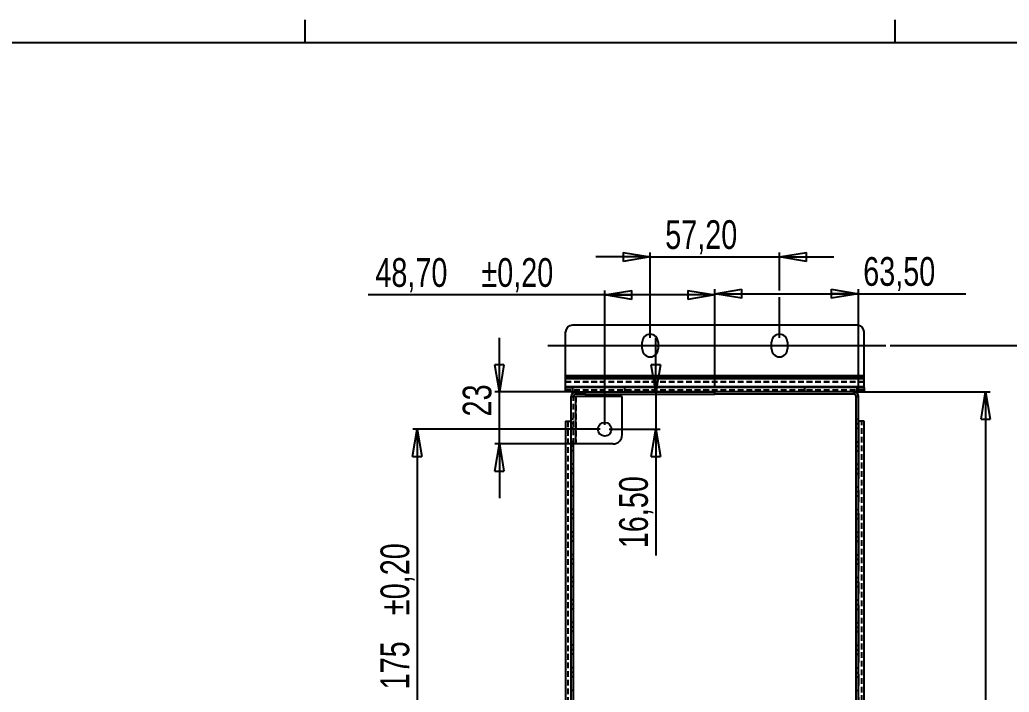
# Model space of a CAD drawing. Extents: x 0 to 841, y 0 to 594.
# Drawn here: x 277.4 to 496.2, y 445.3 to 594 of the extents above; entities that cross this region are included whole.
import ezdxf

# ---------------------------------------------------------------- set-up
doc = ezdxf.new("R2010")
doc.units = 0
doc.linetypes.add('CENTERX2', pattern=[20.32, 12.7, -2.54, 2.54, -2.54])
doc.linetypes.add('HIDDEN', pattern=[1.905, 1.27, -0.635])
doc.layers.get('0').update_dxf_attribs({"linetype": 'CONTINUOUS'})
doc.layers.add('FORMAT', color=7, linetype='CONTINUOUS')
doc.styles.add('SLDTEXTSTYLE0', font='TXT', dxfattribs={"width": 0.75})
doc.dimstyles.new('SLDDIMSTYLE0', dxfattribs={"dimtxt": 6.35, "dimasz": 5.9944, "dimexe": 0, "dimexo": 0.0625, "dimgap": 1.5875, "dimtad": 1, "dimtih": 1, "dimtoh": 1, "dimlfac": 2, "dimzin": 12, "dimtxsty": 'SLDTEXTSTYLE0', "dimblk1": 'CLOSED', "dimblk2": 'CLOSED', "dimsah": 1, "dimcen": 0.09, "dimazin": 3, "dimtfac": 1, "dimtofl": 0, "dimtmove": 0, "dimatfit": 3, "dimtolj": 1, "dimtzin": 12})
doc.dimstyles.new('SLDDIMSTYLE1', dxfattribs={"dimtxt": 6.35, "dimasz": 5.9944, "dimexe": 0, "dimexo": 0.0625, "dimgap": 1.5875, "dimtad": 1, "dimtih": 1, "dimtoh": 1, "dimlfac": 2, "dimzin": 12, "dimtxsty": 'SLDTEXTSTYLE0', "dimblk1": 'CLOSED', "dimblk2": 'CLOSED', "dimsah": 1, "dimcen": 0.09, "dimazin": 3, "dimtol": 1, "dimtp": 0.2, "dimtm": 0.2, "dimtfac": 1, "dimtofl": 0, "dimtmove": 0, "dimatfit": 3, "dimtolj": 1})
doc.dimstyles.new('SLDDIMSTYLE3', dxfattribs={"dimtxt": 6.35, "dimasz": 5.9944, "dimexe": 0, "dimexo": 0.0625, "dimgap": 1.5875, "dimtad": 1, "dimtih": 1, "dimtoh": 1, "dimlfac": 2, "dimzin": 12, "dimtxsty": 'SLDTEXTSTYLE0', "dimblk1": 'CLOSED', "dimblk2": 'CLOSED', "dimsah": 1, "dimcen": 0.09, "dimazin": 3, "dimtol": 1, "dimtm": 0.5, "dimtfac": 1, "dimtofl": 0, "dimtmove": 0, "dimatfit": 3, "dimtolj": 1})

# ---------------------------------------------------------------- blocks, each defined once
blk = doc.blocks.new('_CLOSED')
at = {"color": 0, "linetype": 'BYBLOCK'}
for p, q in [((-1, 0.166667), (0, 0)), ((-1, 0.166667), (-1, -0.166667)), ((0, 0), (-1, -0.166667)), ((0, 0), (-1, 0))]:
    blk.add_line(p, q, dxfattribs=at)
blk = doc.blocks.new('*D11')
at = {"layer": 'FORMAT'}
for p, q in [((431.13, 527.47), (431.13, 534.42)), ((462.88, 511.72), (462.88, 534.42)), ((431.13, 533.43), (462.88, 533.43)), ((462.88, 533.43), (486.64, 533.43))]:
    blk.add_line(p, q, dxfattribs=at)
at = {"layer": 'FORMAT', "xscale": 5.9944, "yscale": 5.9944, "rotation": 180.0000000000006}
blk.add_blockref('_CLOSED', (431.13, 533.43, 0.05), dxfattribs=at)
at = {"layer": 'FORMAT', "xscale": 5.9944, "yscale": 5.9944}
blk.add_blockref('_CLOSED', (462.88, 533.43, 0.05), dxfattribs=at)
at = {"layer": 'FORMAT', "insert": (463.94, 541.54), "char_height": 6.35, "attachment_point": 1, "style": 'SLDTEXTSTYLE0'}
blk.add_mtext('63,50', dxfattribs=at)
blk = doc.blocks.new('*D12')
at = {"layer": 'FORMAT'}
for p, q in [((469.93, 521.98), (508.96, 521.98)), ((507.97, 521.98), (507.97, 289.48)), ((469.56, 289.48), (508.96, 289.48))]:
    blk.add_line(p, q, dxfattribs=at)
at = {"layer": 'FORMAT', "xscale": 5.9944, "yscale": 5.9944}
for p, rotation in [((507.97, 521.98, 0.05), 90.0000000000004), ((507.97, 289.48, 0.05), 270.0000000000004)]:
    blk.add_blockref('_CLOSED', p, dxfattribs=dict(at, rotation=rotation))
at = {"layer": 'FORMAT', "insert": (499.86, 396.83), "char_height": 6.35, "attachment_point": 1, "rotation": 90, "style": 'SLDTEXTSTYLE0'}
blk.add_mtext('465', dxfattribs=at)
blk = doc.blocks.new('*D13')
at = {"layer": 'FORMAT'}
for p, q in [((462.87, 511.73), (492, 511.73)), ((491.01, 511.73), (491.01, 299.73)), ((462.87, 299.73), (492, 299.73))]:
    blk.add_line(p, q, dxfattribs=at)
at = {"layer": 'FORMAT', "xscale": 5.9944, "yscale": 5.9944}
for p, rotation in [((491.01, 511.73, -66.66), 90.0000000000006), ((491.01, 299.73, -66.66), 270.0000000000006)]:
    blk.add_blockref('_CLOSED', p, dxfattribs=dict(at, rotation=rotation))
at = {"layer": 'FORMAT', "char_height": 6.35, "attachment_point": 1, "rotation": 90, "style": 'SLDTEXTSTYLE0'}
for s, insert in [('0,50', (482.9, 410.43)), ('0', (472.82, 410.43)), ('-', (482.9, 406.46)), ('424', (482.9, 388.88))]:
    blk.add_mtext(s, dxfattribs=dict(at, insert=insert))
blk = doc.blocks.new('*D14')
at = {"layer": 'FORMAT'}
for p, q in [((416.83, 541.58), (404.84, 541.58)), ((416.83, 523.72), (416.83, 542.57)), ((416.83, 541.58), (445.43, 541.58)), ((445.43, 534.19), (445.43, 542.57)), ((445.43, 541.58), (457.41, 541.58)), ((445.43, 523.72), (445.43, 532.67))]:
    blk.add_line(p, q, dxfattribs=at)
at = {"layer": 'FORMAT', "xscale": 5.9944, "yscale": 5.9944}
blk.add_blockref('_CLOSED', (416.83, 541.58, -66.56), dxfattribs=at)
at = {"layer": 'FORMAT', "xscale": 5.9944, "yscale": 5.9944, "rotation": 180.0000000000007}
blk.add_blockref('_CLOSED', (445.43, 541.58, -66.56), dxfattribs=at)
at = {"layer": 'FORMAT', "insert": (420.15, 549.69), "char_height": 6.35, "attachment_point": 1, "style": 'SLDTEXTSTYLE0'}
blk.add_mtext('57,20', dxfattribs=at)
blk = doc.blocks.new('*D18')
at = {"layer": 'FORMAT'}
for p, q in [((383.47, 511.73), (383.47, 523.72)), ((398.64, 511.73), (382.48, 511.73)), ((383.47, 500.23), (383.47, 511.73)), ((399.39, 500.23), (382.48, 500.23)), ((383.47, 500.23), (383.47, 488.24))]:
    blk.add_line(p, q, dxfattribs=at)
at = {"layer": 'FORMAT', "xscale": 5.9944, "yscale": 5.9944}
for p, rotation in [((383.47, 511.73, -66.56), 270.0000000000006), ((383.47, 500.23, -66.56), 90.0000000000006)]:
    blk.add_blockref('_CLOSED', p, dxfattribs=dict(at, rotation=rotation))
at = {"layer": 'FORMAT', "insert": (375.36, 506.31), "char_height": 6.35, "attachment_point": 1, "rotation": 90, "style": 'SLDTEXTSTYLE0'}
blk.add_mtext('23', dxfattribs=at)
blk = doc.blocks.new('*D20')
at = {"layer": 'FORMAT'}
for p, q in [((418.07, 511.73), (418.07, 523.72)), ((418.07, 511.73), (418.07, 503.48)), ((407.77, 503.48), (419.06, 503.48)), ((418.07, 503.48), (418.07, 475.58))]:
    blk.add_line(p, q, dxfattribs=at)
at = {"layer": 'FORMAT', "xscale": 5.9944, "yscale": 5.9944}
for p, rotation in [((418.07, 511.73, -66.56), 270.0000000000006), ((418.07, 503.48, -66.56), 90.0000000000006)]:
    blk.add_blockref('_CLOSED', p, dxfattribs=dict(at, rotation=rotation))
at = {"layer": 'FORMAT', "insert": (409.96, 477.17), "char_height": 6.35, "attachment_point": 1, "rotation": 90, "style": 'SLDTEXTSTYLE0'}
blk.add_mtext('16,50', dxfattribs=at)
blk = doc.blocks.new('*D24')
at = {"layer": 'FORMAT'}
for p, q in [((405.79, 503.48), (364.3, 503.48)), ((365.29, 503.48), (365.29, 415.98)), ((405.79, 415.98), (364.3, 415.98))]:
    blk.add_line(p, q, dxfattribs=at)
at = {"layer": 'FORMAT', "xscale": 5.9944, "yscale": 5.9944}
for p, rotation in [((365.29, 503.48, -66.56), 90.0000000000006), ((365.29, 415.98, -66.56), 270.0000000000006)]:
    blk.add_blockref('_CLOSED', p, dxfattribs=dict(at, rotation=rotation))
at = {"layer": 'FORMAT', "char_height": 6.35, "attachment_point": 1, "rotation": 90, "style": 'SLDTEXTSTYLE0'}
for s, insert in [('±0,20', (357.18, 462.39)), ('175', (357.18, 445.97))]:
    blk.add_mtext(s, dxfattribs=dict(at, insert=insert))
blk = doc.blocks.new('*D25')
at = {"layer": 'FORMAT'}
for p, q in [((406.78, 504.47), (406.78, 534.19)), ((431.13, 512.72), (431.13, 534.19)), ((406.78, 533.19), (354.45, 533.19)), ((431.13, 533.19), (406.78, 533.19))]:
    blk.add_line(p, q, dxfattribs=at)
at = {"layer": 'FORMAT', "xscale": 5.9944, "yscale": 5.9944, "rotation": 180.0000000000006}
blk.add_blockref('_CLOSED', (406.78, 533.19, -66.56), dxfattribs=at)
at = {"layer": 'FORMAT', "xscale": 5.9944, "yscale": 5.9944}
blk.add_blockref('_CLOSED', (431.13, 533.19, -66.56), dxfattribs=at)
at = {"layer": 'FORMAT', "char_height": 6.35, "attachment_point": 1, "style": 'SLDTEXTSTYLE0'}
for s, insert in [('48,70', (356.04, 541.31)), ('±0,20', (379.5, 541.31))]:
    blk.add_mtext(s, dxfattribs=dict(at, insert=insert))

msp = doc.modelspace()

# ---------------------------------------------------------------- linework, layer by layer
at = {"color": 7, "linetype": 'CONTINUOUS'}
for p, q in [((340.5, 589), (340.5, 594)), ((471, 589), (471, 594)), ((25, 589), (836, 589)), ((462.626, 526.4831), (399.626, 526.4831)), ((398.126, 515.2831), (398.126, 524.9831)), ((464.126, 515.2831), (464.126, 524.9831)), ((415.076, 521.2331), (415.076, 522.7331)), ((418.576, 522.7331), (418.576, 521.2331)), ((443.676, 521.2331), (443.676, 522.7331)), ((447.176, 522.7331), (447.176, 521.2331)), ((464.126, 515.2831), (398.126, 515.2831)), ((398.126, 514.9831), (398.126, 515.2831)), ((464.126, 514.9831), (398.126, 514.9831)), ((398.126, 514.6023), (398.126, 514.9831)), ((464.126, 514.6023), (398.126, 514.6023)), ((398.126, 512.821), (398.126, 514.6023)), ((464.126, 514.9831), (464.126, 515.2831)), ((464.126, 514.6023), (464.126, 514.9831)), ((464.126, 512.821), (464.126, 514.6023)), ((464.126, 512.821), (398.126, 512.821)), ((398.126, 512.7331), (398.126, 512.821)), ((398.126, 511.7331), (398.126, 512.7331)), ((398.126, 512.7331), (399.626, 512.7331)), ((399.626, 512.7331), (399.626, 511.7331)), ((411.251, 512.7331), (399.626, 512.7331)), ((411.251, 511.7331), (411.251, 512.7331)), ((451.001, 512.7331), (411.251, 512.7331)), ((462.626, 512.7331), (451.001, 512.7331)), ((451.001, 511.7331), (451.001, 512.7331)), ((462.626, 511.7331), (462.626, 512.7331)), ((462.626, 512.7331), (464.126, 512.7331)), ((464.126, 512.7331), (464.126, 512.821)), ((464.126, 512.7331), (464.126, 511.7331)), ((399.626, 511.7331), (398.126, 511.7331)), ((399.376, 500.2331), (399.376, 510.7331)), ((399.51, 510.7331), (399.376, 510.7331)), ((399.51, 510.7331), (400.376, 510.7331)), ((400.376, 511.7331), (399.626, 511.7331)), ((400.376, 511.2331), (400.376, 511.7331)), ((400.376, 511.7331), (402.376, 511.7331)), ((402.376, 511.2331), (400.376, 511.2331)), ((400.376, 500.2331), (400.376, 510.7331)), ((410.626, 510.7331), (400.376, 510.7331)), ((402.376, 511.7331), (402.376, 511.2331)), ((402.376, 511.7331), (431.126, 511.7331)), ((402.376, 511.2331), (431.126, 511.2331)), ((410.626, 502.2331), (410.626, 510.7331)), ((451.001, 511.7331), (411.251, 511.7331)), ((431.126, 511.2331), (431.126, 511.7331)), ((461.876, 511.7331), (431.126, 511.7331)), ((431.126, 511.2331), (431.126, 511.7331)), ((461.876, 511.2331), (431.126, 511.2331)), ((462.626, 511.7331), (461.876, 511.7331)), ((461.876, 511.2331), (461.876, 511.7331)), ((462.876, 510.7331), (462.376, 510.7331)), ((462.376, 300.7331), (462.376, 510.7331)), ((464.126, 511.7331), (462.626, 511.7331)), ((462.876, 300.7331), (462.876, 510.7331)), ((398.126, 505.2331), (398.126, 306.2331)), ((398.126, 505.2331), (399.376, 505.2331)), ((464.126, 505.2331), (462.876, 505.2331)), ((464.126, 306.2331), (464.126, 505.2331)), ((400.376, 500.2331), (399.376, 500.2331)), ((399.376, 419.2331), (399.376, 500.2331)), ((399.876, 419.2331), (399.876, 500.2331)), ((408.626, 500.2331), (400.376, 500.2331))]:
    msp.add_line(p, q, dxfattribs=at)
at = {"color": 7, "linetype": 'HIDDEN'}
for p, q in [((464.126, 515.2831), (398.126, 515.2831)), ((464.126, 513.9831), (398.126, 513.9831)), ((464.126, 513.8952), (398.126, 513.8952)), ((464.126, 512.1139), (398.126, 512.1139)), ((399.876, 500.2331), (399.876, 510.7331)), ((400.376, 510.7331), (400.376, 500.2331)), ((461.876, 511.7331), (461.876, 511.2331)), ((461.876, 511.7331), (461.876, 511.2331)), ((461.876, 511.7331), (461.876, 511.2331)), ((461.876, 511.7331), (461.876, 511.2331)), ((461.876, 511.7331), (461.876, 511.2331)), ((461.876, 511.7331), (461.876, 511.2331)), ((461.876, 511.2331), (461.876, 511.7331)), ((461.876, 511.2331), (461.876, 511.7331)), ((461.876, 511.7331), (461.876, 511.2331)), ((462.376, 510.7331), (462.876, 510.7331)), ((399.876, 505.7331), (399.376, 505.7331)), ((462.376, 505.7331), (462.876, 505.7331)), ((398.626, 505.2331), (398.626, 306.2331)), ((399.876, 503.7331), (399.376, 503.7331)), ((462.376, 503.7331), (462.876, 503.7331)), ((463.626, 306.2331), (463.626, 505.2331)), ((399.876, 500.7331), (399.376, 500.7331)), ((462.376, 500.7331), (462.876, 500.7331)), ((399.876, 498.7331), (399.376, 498.7331)), ((462.376, 498.7331), (462.876, 498.7331)), ((399.876, 495.7331), (399.376, 495.7331)), ((462.376, 495.7331), (462.876, 495.7331)), ((399.876, 493.7331), (399.376, 493.7331)), ((462.376, 493.7331), (462.876, 493.7331)), ((399.876, 490.7331), (399.376, 490.7331)), ((462.376, 490.7331), (462.876, 490.7331)), ((399.876, 488.7331), (399.376, 488.7331)), ((462.376, 488.7331), (462.876, 488.7331)), ((399.876, 485.7331), (399.376, 485.7331)), ((399.876, 483.7331), (399.376, 483.7331)), ((462.376, 485.7331), (462.876, 485.7331)), ((462.376, 483.7331), (462.876, 483.7331)), ((399.876, 480.7331), (399.376, 480.7331)), ((462.376, 480.7331), (462.876, 480.7331)), ((399.876, 478.7331), (399.376, 478.7331)), ((462.376, 478.7331), (462.876, 478.7331)), ((399.876, 475.7331), (399.376, 475.7331)), ((462.376, 475.7331), (462.876, 475.7331)), ((399.876, 473.7331), (399.376, 473.7331)), ((462.376, 473.7331), (462.876, 473.7331)), ((399.876, 470.7331), (399.376, 470.7331)), ((462.376, 470.7331), (462.876, 470.7331)), ((399.876, 468.7331), (399.376, 468.7331)), ((462.376, 468.7331), (462.876, 468.7331)), ((399.876, 465.7331), (399.376, 465.7331)), ((462.376, 465.7331), (462.876, 465.7331)), ((399.876, 463.7331), (399.376, 463.7331)), ((462.376, 463.7331), (462.876, 463.7331)), ((399.876, 460.7331), (399.376, 460.7331)), ((462.376, 460.7331), (462.876, 460.7331)), ((399.876, 458.7331), (399.376, 458.7331)), ((462.376, 458.7331), (462.876, 458.7331)), ((399.876, 455.7331), (399.376, 455.7331)), ((462.376, 455.7331), (462.876, 455.7331)), ((399.876, 453.7331), (399.376, 453.7331)), ((462.376, 453.7331), (462.876, 453.7331)), ((399.876, 450.7331), (399.376, 450.7331)), ((399.876, 448.7331), (399.376, 448.7331)), ((462.376, 450.7331), (462.876, 450.7331)), ((462.376, 448.7331), (462.876, 448.7331)), ((399.876, 445.7331), (399.376, 445.7331)), ((462.376, 445.7331), (462.876, 445.7331))]:
    msp.add_line(p, q, dxfattribs=at)
at = {"color": 7, "linetype": 'CONTINUOUS'}
msp.add_circle((406.776, 503.4831), 1.5, dxfattribs=at)
for centre, radius, start, end in [((399.626, 524.9831), 1.5, 90, 180), ((462.626, 524.9831), 1.5, 0, 90), ((416.826, 522.7331), 1.75, 0, 180), ((445.426, 522.7331), 1.75, 0, 180), ((416.826, 521.2331), 1.75, 180, 0), ((445.426, 521.2331), 1.75, 180, 0), ((400.376, 510.7331), 1, 90, 180), ((400.376, 510.7331), 0.5, 90, 180), ((461.876, 510.7331), 1, 0, 90), ((461.876, 510.7331), 0.5, 0, 90), ((408.626, 502.2331), 2, 270, 0)]:
    msp.add_arc(centre, radius, start, end, dxfattribs=at)
at = {"layer": 'FORMAT'}
msp.add_line((394.1818, 521.9831), (468.9367, 521.9831), dxfattribs=at)
at = {"layer": 'FORMAT', "color": 7, "linetype": 'CENTERX2'}
for p, q in [((399.376, 306.2331), (399.376, 505.2331)), ((399.376, 306.2331), (399.376, 505.2331)), ((399.376, 306.2331), (399.376, 505.2331)), ((399.376, 306.2331), (399.376, 505.2331)), ((399.376, 306.2331), (399.376, 505.2331)), ((399.376, 306.2331), (399.376, 505.2331)), ((399.376, 306.2331), (399.376, 505.2331)), ((399.376, 306.2331), (399.376, 505.2331)), ((399.876, 504.7331), (399.376, 504.7331)), ((399.876, 504.7331), (399.376, 504.7331)), ((399.876, 504.7331), (399.376, 504.7331)), ((399.876, 504.7331), (399.376, 504.7331)), ((399.876, 504.7331), (399.376, 504.7331)), ((399.876, 504.7331), (399.376, 504.7331)), ((399.876, 504.7331), (399.376, 504.7331)), ((399.876, 504.7331), (399.376, 504.7331)), ((399.876, 504.7331), (399.376, 504.7331)), ((399.876, 504.7331), (399.376, 504.7331)), ((399.876, 504.7331), (399.376, 504.7331)), ((399.876, 504.7331), (399.376, 504.7331)), ((399.876, 504.7331), (399.376, 504.7331)), ((399.876, 504.7331), (399.376, 504.7331)), ((462.376, 504.7331), (462.876, 504.7331)), ((462.376, 504.7331), (462.876, 504.7331)), ((462.376, 504.7331), (462.876, 504.7331)), ((462.376, 504.7331), (462.876, 504.7331)), ((462.376, 504.7331), (462.876, 504.7331)), ((462.376, 504.7331), (462.876, 504.7331)), ((462.376, 504.7331), (462.876, 504.7331)), ((462.376, 504.7331), (462.876, 504.7331)), ((462.376, 504.7331), (462.876, 504.7331)), ((462.376, 504.7331), (462.876, 504.7331)), ((462.376, 504.7331), (462.876, 504.7331)), ((462.376, 504.7331), (462.876, 504.7331)), ((462.376, 504.7331), (462.876, 504.7331)), ((462.376, 504.7331), (462.876, 504.7331)), ((462.876, 505.2331), (462.876, 306.2331)), ((462.876, 505.2331), (462.876, 306.2331)), ((462.876, 505.2331), (462.876, 306.2331)), ((462.876, 505.2331), (462.876, 306.2331)), ((462.876, 505.2331), (462.876, 306.2331)), ((462.876, 505.2331), (462.876, 306.2331)), ((462.876, 505.2331), (462.876, 306.2331)), ((462.876, 505.2331), (462.876, 306.2331)), ((399.876, 499.7331), (399.376, 499.7331)), ((399.876, 499.7331), (399.376, 499.7331)), ((399.876, 499.7331), (399.376, 499.7331)), ((399.876, 499.7331), (399.376, 499.7331)), ((399.876, 499.7331), (399.376, 499.7331)), ((399.876, 499.7331), (399.376, 499.7331)), ((399.876, 499.7331), (399.376, 499.7331)), ((399.876, 499.7331), (399.376, 499.7331)), ((399.876, 499.7331), (399.376, 499.7331)), ((399.876, 499.7331), (399.376, 499.7331)), ((399.876, 499.7331), (399.376, 499.7331)), ((399.876, 499.7331), (399.376, 499.7331)), ((399.876, 499.7331), (399.376, 499.7331)), ((399.876, 499.7331), (399.376, 499.7331)), ((462.376, 499.7331), (462.876, 499.7331)), ((462.376, 499.7331), (462.876, 499.7331)), ((462.376, 499.7331), (462.876, 499.7331)), ((462.376, 499.7331), (462.876, 499.7331)), ((462.376, 499.7331), (462.876, 499.7331)), ((462.376, 499.7331), (462.876, 499.7331)), ((462.376, 499.7331), (462.876, 499.7331)), ((462.376, 499.7331), (462.876, 499.7331)), ((462.376, 499.7331), (462.876, 499.7331)), ((462.376, 499.7331), (462.876, 499.7331)), ((462.376, 499.7331), (462.876, 499.7331)), ((462.376, 499.7331), (462.876, 499.7331)), ((462.376, 499.7331), (462.876, 499.7331)), ((462.376, 499.7331), (462.876, 499.7331)), ((399.876, 494.7331), (399.376, 494.7331)), ((399.876, 494.7331), (399.376, 494.7331)), ((399.876, 494.7331), (399.376, 494.7331)), ((399.876, 494.7331), (399.376, 494.7331)), ((399.876, 494.7331), (399.376, 494.7331)), ((399.876, 494.7331), (399.376, 494.7331)), ((399.876, 494.7331), (399.376, 494.7331)), ((399.876, 494.7331), (399.376, 494.7331)), ((399.876, 494.7331), (399.376, 494.7331)), ((399.876, 494.7331), (399.376, 494.7331)), ((399.876, 494.7331), (399.376, 494.7331)), ((399.876, 494.7331), (399.376, 494.7331)), ((399.876, 494.7331), (399.376, 494.7331)), ((399.876, 494.7331), (399.376, 494.7331)), ((462.376, 494.7331), (462.876, 494.7331)), ((462.376, 494.7331), (462.876, 494.7331)), ((462.376, 494.7331), (462.876, 494.7331)), ((462.376, 494.7331), (462.876, 494.7331)), ((462.376, 494.7331), (462.876, 494.7331)), ((462.376, 494.7331), (462.876, 494.7331)), ((462.376, 494.7331), (462.876, 494.7331)), ((462.376, 494.7331), (462.876, 494.7331)), ((462.376, 494.7331), (462.876, 494.7331)), ((462.376, 494.7331), (462.876, 494.7331)), ((462.376, 494.7331), (462.876, 494.7331)), ((462.376, 494.7331), (462.876, 494.7331)), ((462.376, 494.7331), (462.876, 494.7331)), ((462.376, 494.7331), (462.876, 494.7331)), ((399.876, 489.7331), (399.376, 489.7331)), ((399.876, 489.7331), (399.376, 489.7331)), ((399.876, 489.7331), (399.376, 489.7331)), ((399.876, 489.7331), (399.376, 489.7331)), ((399.876, 489.7331), (399.376, 489.7331)), ((399.876, 489.7331), (399.376, 489.7331)), ((399.876, 489.7331), (399.376, 489.7331)), ((399.876, 489.7331), (399.376, 489.7331)), ((399.876, 489.7331), (399.376, 489.7331)), ((399.876, 489.7331), (399.376, 489.7331)), ((399.876, 489.7331), (399.376, 489.7331)), ((399.876, 489.7331), (399.376, 489.7331)), ((399.876, 489.7331), (399.376, 489.7331)), ((399.876, 489.7331), (399.376, 489.7331)), ((462.376, 489.7331), (462.876, 489.7331)), ((462.376, 489.7331), (462.876, 489.7331)), ((462.376, 489.7331), (462.876, 489.7331)), ((462.376, 489.7331), (462.876, 489.7331)), ((462.376, 489.7331), (462.876, 489.7331)), ((462.376, 489.7331), (462.876, 489.7331)), ((462.376, 489.7331), (462.876, 489.7331)), ((462.376, 489.7331), (462.876, 489.7331)), ((462.376, 489.7331), (462.876, 489.7331)), ((462.376, 489.7331), (462.876, 489.7331)), ((462.376, 489.7331), (462.876, 489.7331)), ((462.376, 489.7331), (462.876, 489.7331)), ((462.376, 489.7331), (462.876, 489.7331)), ((462.376, 489.7331), (462.876, 489.7331)), ((399.876, 484.7331), (399.376, 484.7331)), ((399.876, 484.7331), (399.376, 484.7331)), ((399.876, 484.7331), (399.376, 484.7331)), ((399.876, 484.7331), (399.376, 484.7331)), ((399.876, 484.7331), (399.376, 484.7331)), ((399.876, 484.7331), (399.376, 484.7331)), ((399.876, 484.7331), (399.376, 484.7331)), ((399.876, 484.7331), (399.376, 484.7331)), ((399.876, 484.7331), (399.376, 484.7331)), ((399.876, 484.7331), (399.376, 484.7331)), ((399.876, 484.7331), (399.376, 484.7331)), ((399.876, 484.7331), (399.376, 484.7331)), ((399.876, 484.7331), (399.376, 484.7331)), ((399.876, 484.7331), (399.376, 484.7331)), ((462.376, 484.7331), (462.876, 484.7331)), ((462.376, 484.7331), (462.876, 484.7331)), ((462.376, 484.7331), (462.876, 484.7331)), ((462.376, 484.7331), (462.876, 484.7331)), ((462.376, 484.7331), (462.876, 484.7331)), ((462.376, 484.7331), (462.876, 484.7331)), ((462.376, 484.7331), (462.876, 484.7331)), ((462.376, 484.7331), (462.876, 484.7331)), ((462.376, 484.7331), (462.876, 484.7331)), ((462.376, 484.7331), (462.876, 484.7331)), ((462.376, 484.7331), (462.876, 484.7331)), ((462.376, 484.7331), (462.876, 484.7331)), ((462.376, 484.7331), (462.876, 484.7331)), ((462.376, 484.7331), (462.876, 484.7331)), ((399.876, 479.7331), (399.376, 479.7331)), ((399.876, 479.7331), (399.376, 479.7331)), ((399.876, 479.7331), (399.376, 479.7331)), ((399.876, 479.7331), (399.376, 479.7331)), ((399.876, 479.7331), (399.376, 479.7331)), ((399.876, 479.7331), (399.376, 479.7331)), ((399.876, 479.7331), (399.376, 479.7331)), ((399.876, 479.7331), (399.376, 479.7331)), ((399.876, 479.7331), (399.376, 479.7331)), ((399.876, 479.7331), (399.376, 479.7331)), ((399.876, 479.7331), (399.376, 479.7331)), ((399.876, 479.7331), (399.376, 479.7331)), ((399.876, 479.7331), (399.376, 479.7331)), ((399.876, 479.7331), (399.376, 479.7331)), ((462.376, 479.7331), (462.876, 479.7331)), ((462.376, 479.7331), (462.876, 479.7331)), ((462.376, 479.7331), (462.876, 479.7331)), ((462.376, 479.7331), (462.876, 479.7331)), ((462.376, 479.7331), (462.876, 479.7331)), ((462.376, 479.7331), (462.876, 479.7331)), ((462.376, 479.7331), (462.876, 479.7331)), ((462.376, 479.7331), (462.876, 479.7331)), ((462.376, 479.7331), (462.876, 479.7331)), ((462.376, 479.7331), (462.876, 479.7331)), ((462.376, 479.7331), (462.876, 479.7331)), ((462.376, 479.7331), (462.876, 479.7331)), ((462.376, 479.7331), (462.876, 479.7331)), ((462.376, 479.7331), (462.876, 479.7331)), ((399.876, 474.7331), (399.376, 474.7331)), ((399.876, 474.7331), (399.376, 474.7331)), ((399.876, 474.7331), (399.376, 474.7331)), ((399.876, 474.7331), (399.376, 474.7331)), ((399.876, 474.7331), (399.376, 474.7331)), ((399.876, 474.7331), (399.376, 474.7331)), ((399.876, 474.7331), (399.376, 474.7331)), ((399.876, 474.7331), (399.376, 474.7331)), ((399.876, 474.7331), (399.376, 474.7331)), ((399.876, 474.7331), (399.376, 474.7331)), ((399.876, 474.7331), (399.376, 474.7331)), ((399.876, 474.7331), (399.376, 474.7331)), ((399.876, 474.7331), (399.376, 474.7331)), ((399.876, 474.7331), (399.376, 474.7331)), ((462.376, 474.7331), (462.876, 474.7331)), ((462.376, 474.7331), (462.876, 474.7331)), ((462.376, 474.7331), (462.876, 474.7331)), ((462.376, 474.7331), (462.876, 474.7331)), ((462.376, 474.7331), (462.876, 474.7331)), ((462.376, 474.7331), (462.876, 474.7331)), ((462.376, 474.7331), (462.876, 474.7331)), ((462.376, 474.7331), (462.876, 474.7331)), ((462.376, 474.7331), (462.876, 474.7331)), ((462.376, 474.7331), (462.876, 474.7331)), ((462.376, 474.7331), (462.876, 474.7331)), ((462.376, 474.7331), (462.876, 474.7331)), ((462.376, 474.7331), (462.876, 474.7331)), ((462.376, 474.7331), (462.876, 474.7331)), ((399.876, 469.7331), (399.376, 469.7331)), ((399.876, 469.7331), (399.376, 469.7331)), ((399.876, 469.7331), (399.376, 469.7331)), ((399.876, 469.7331), (399.376, 469.7331)), ((399.876, 469.7331), (399.376, 469.7331)), ((399.876, 469.7331), (399.376, 469.7331)), ((399.876, 469.7331), (399.376, 469.7331)), ((399.876, 469.7331), (399.376, 469.7331)), ((399.876, 469.7331), (399.376, 469.7331)), ((399.876, 469.7331), (399.376, 469.7331)), ((399.876, 469.7331), (399.376, 469.7331)), ((399.876, 469.7331), (399.376, 469.7331)), ((399.876, 469.7331), (399.376, 469.7331)), ((399.876, 469.7331), (399.376, 469.7331)), ((462.376, 469.7331), (462.876, 469.7331)), ((462.376, 469.7331), (462.876, 469.7331)), ((462.376, 469.7331), (462.876, 469.7331)), ((462.376, 469.7331), (462.876, 469.7331)), ((462.376, 469.7331), (462.876, 469.7331)), ((462.376, 469.7331), (462.876, 469.7331)), ((462.376, 469.7331), (462.876, 469.7331)), ((462.376, 469.7331), (462.876, 469.7331)), ((462.376, 469.7331), (462.876, 469.7331)), ((462.376, 469.7331), (462.876, 469.7331)), ((462.376, 469.7331), (462.876, 469.7331)), ((462.376, 469.7331), (462.876, 469.7331)), ((462.376, 469.7331), (462.876, 469.7331)), ((462.376, 469.7331), (462.876, 469.7331)), ((399.876, 464.7331), (399.376, 464.7331)), ((399.876, 464.7331), (399.376, 464.7331)), ((399.876, 464.7331), (399.376, 464.7331)), ((399.876, 464.7331), (399.376, 464.7331)), ((399.876, 464.7331), (399.376, 464.7331)), ((399.876, 464.7331), (399.376, 464.7331)), ((399.876, 464.7331), (399.376, 464.7331)), ((399.876, 464.7331), (399.376, 464.7331)), ((399.876, 464.7331), (399.376, 464.7331)), ((399.876, 464.7331), (399.376, 464.7331)), ((399.876, 464.7331), (399.376, 464.7331)), ((399.876, 464.7331), (399.376, 464.7331)), ((399.876, 464.7331), (399.376, 464.7331)), ((399.876, 464.7331), (399.376, 464.7331)), ((462.376, 464.7331), (462.876, 464.7331)), ((462.376, 464.7331), (462.876, 464.7331)), ((462.376, 464.7331), (462.876, 464.7331)), ((462.376, 464.7331), (462.876, 464.7331)), ((462.376, 464.7331), (462.876, 464.7331)), ((462.376, 464.7331), (462.876, 464.7331)), ((462.376, 464.7331), (462.876, 464.7331)), ((462.376, 464.7331), (462.876, 464.7331)), ((462.376, 464.7331), (462.876, 464.7331)), ((462.376, 464.7331), (462.876, 464.7331)), ((462.376, 464.7331), (462.876, 464.7331)), ((462.376, 464.7331), (462.876, 464.7331)), ((462.376, 464.7331), (462.876, 464.7331)), ((462.376, 464.7331), (462.876, 464.7331)), ((399.876, 459.7331), (399.376, 459.7331)), ((399.876, 459.7331), (399.376, 459.7331)), ((399.876, 459.7331), (399.376, 459.7331)), ((399.876, 459.7331), (399.376, 459.7331)), ((399.876, 459.7331), (399.376, 459.7331)), ((399.876, 459.7331), (399.376, 459.7331)), ((399.876, 459.7331), (399.376, 459.7331)), ((399.876, 459.7331), (399.376, 459.7331)), ((399.876, 459.7331), (399.376, 459.7331)), ((399.876, 459.7331), (399.376, 459.7331)), ((399.876, 459.7331), (399.376, 459.7331)), ((399.876, 459.7331), (399.376, 459.7331)), ((399.876, 459.7331), (399.376, 459.7331)), ((399.876, 459.7331), (399.376, 459.7331)), ((462.376, 459.7331), (462.876, 459.7331)), ((462.376, 459.7331), (462.876, 459.7331)), ((462.376, 459.7331), (462.876, 459.7331)), ((462.376, 459.7331), (462.876, 459.7331)), ((462.376, 459.7331), (462.876, 459.7331)), ((462.376, 459.7331), (462.876, 459.7331)), ((462.376, 459.7331), (462.876, 459.7331)), ((462.376, 459.7331), (462.876, 459.7331)), ((462.376, 459.7331), (462.876, 459.7331)), ((462.376, 459.7331), (462.876, 459.7331)), ((462.376, 459.7331), (462.876, 459.7331)), ((462.376, 459.7331), (462.876, 459.7331)), ((462.376, 459.7331), (462.876, 459.7331)), ((462.376, 459.7331), (462.876, 459.7331)), ((399.876, 454.7331), (399.376, 454.7331)), ((399.876, 454.7331), (399.376, 454.7331)), ((399.876, 454.7331), (399.376, 454.7331)), ((399.876, 454.7331), (399.376, 454.7331)), ((399.876, 454.7331), (399.376, 454.7331)), ((399.876, 454.7331), (399.376, 454.7331)), ((399.876, 454.7331), (399.376, 454.7331)), ((399.876, 454.7331), (399.376, 454.7331)), ((399.876, 454.7331), (399.376, 454.7331)), ((399.876, 454.7331), (399.376, 454.7331)), ((399.876, 454.7331), (399.376, 454.7331)), ((399.876, 454.7331), (399.376, 454.7331)), ((399.876, 454.7331), (399.376, 454.7331)), ((399.876, 454.7331), (399.376, 454.7331)), ((462.376, 454.7331), (462.876, 454.7331)), ((462.376, 454.7331), (462.876, 454.7331)), ((462.376, 454.7331), (462.876, 454.7331)), ((462.376, 454.7331), (462.876, 454.7331)), ((462.376, 454.7331), (462.876, 454.7331)), ((462.376, 454.7331), (462.876, 454.7331)), ((462.376, 454.7331), (462.876, 454.7331)), ((462.376, 454.7331), (462.876, 454.7331)), ((462.376, 454.7331), (462.876, 454.7331)), ((462.376, 454.7331), (462.876, 454.7331)), ((462.376, 454.7331), (462.876, 454.7331)), ((462.376, 454.7331), (462.876, 454.7331)), ((462.376, 454.7331), (462.876, 454.7331)), ((462.376, 454.7331), (462.876, 454.7331)), ((399.876, 449.7331), (399.376, 449.7331)), ((399.876, 449.7331), (399.376, 449.7331)), ((399.876, 449.7331), (399.376, 449.7331)), ((399.876, 449.7331), (399.376, 449.7331)), ((399.876, 449.7331), (399.376, 449.7331)), ((399.876, 449.7331), (399.376, 449.7331)), ((399.876, 449.7331), (399.376, 449.7331)), ((399.876, 449.7331), (399.376, 449.7331)), ((399.876, 449.7331), (399.376, 449.7331)), ((399.876, 449.7331), (399.376, 449.7331)), ((399.876, 449.7331), (399.376, 449.7331)), ((399.876, 449.7331), (399.376, 449.7331)), ((399.876, 449.7331), (399.376, 449.7331)), ((399.876, 449.7331), (399.376, 449.7331)), ((462.376, 449.7331), (462.876, 449.7331)), ((462.376, 449.7331), (462.876, 449.7331)), ((462.376, 449.7331), (462.876, 449.7331)), ((462.376, 449.7331), (462.876, 449.7331)), ((462.376, 449.7331), (462.876, 449.7331)), ((462.376, 449.7331), (462.876, 449.7331)), ((462.376, 449.7331), (462.876, 449.7331)), ((462.376, 449.7331), (462.876, 449.7331)), ((462.376, 449.7331), (462.876, 449.7331)), ((462.376, 449.7331), (462.876, 449.7331)), ((462.376, 449.7331), (462.876, 449.7331)), ((462.376, 449.7331), (462.876, 449.7331)), ((462.376, 449.7331), (462.876, 449.7331)), ((462.376, 449.7331), (462.876, 449.7331))]:
    msp.add_line(p, q, dxfattribs=at)

# ---------------------------------------------------------------- dimensions: what is measured, and where the dimension line sits
at = {"layer": 'FORMAT'}
for base, p1, p2, angle, dimstyle, override, picture, middle in [((445.426, 541.5831), (416.826, 522.7331), (445.426, 522.7331), 0, 'SLDDIMSTYLE0', {"dimtxt": 6.35, "dimasz": 5.9944, "dimexe": 0.9906, "dimexo": 0.9906, "dimgap": 1.524, "dimtad": 1, "dimtih": 0, "dimtoh": 0, "dimlfac": 2, "dimzin": 12, "dimtzin": 12}, '*D14', (430.7084, 541.5831)), ((406.776, 533.1948), (431.126, 511.7331), (406.776, 503.4831), 0, 'SLDDIMSTYLE1', {"dimtxt": 6.35, "dimasz": 5.9944, "dimexe": 0.9906, "dimexo": 0.9906, "dimgap": 1.524, "dimtad": 1, "dimtih": 0, "dimtoh": 0, "dimlfac": 2, "dimzin": 12, "dimtzin": 8}, '*D25', (378.3021, 533.1948)), ((462.876, 533.4311), (431.126, 526.4831), (462.876, 510.7331), 0, 'SLDDIMSTYLE0', {"dimtxt": 6.35, "dimasz": 5.9944, "dimexe": 0.9906, "dimexo": 0.9906, "dimgap": 1.524, "dimtad": 1, "dimtih": 0, "dimtoh": 0, "dimlfac": 2, "dimzin": 12, "dimtzin": 12}, '*D11', (474.4947, 533.4311)), ((383.4723, 511.7331), (400.376, 500.2331), (399.626, 511.7331), 90, 'SLDDIMSTYLE0', {"dimtxt": 6.35, "dimasz": 5.9944, "dimexe": 0.9906, "dimexo": 0.9906, "dimgap": 1.524, "dimtad": 1, "dimtih": 0, "dimtoh": 0, "dimlfac": 2, "dimzin": 12, "dimtzin": 12}, '*D18', (383.4723, 510.9989)), ((418.0667, 503.4831), (399.626, 511.7331), (406.776, 503.4831), 90, 'SLDDIMSTYLE0', {"dimtxt": 6.35, "dimasz": 5.9944, "dimexe": 0.9906, "dimexo": 0.9906, "dimgap": 1.524, "dimtad": 1, "dimtih": 0, "dimtoh": 0, "dimlfac": 2, "dimzin": 12, "dimtzin": 12}, '*D20', (418.0667, 487.7278)), ((507.9728, 289.4831), (468.9367, 521.9831), (468.573, 289.4831), 90, 'SLDDIMSTYLE0', {"dimtxt": 6.35, "dimasz": 5.9944, "dimexe": 0.9906, "dimexo": 0.9906, "dimgap": 1.524, "dimtad": 1, "dimtih": 0, "dimtoh": 0, "dimlfac": 2, "dimzin": 12, "dimtzin": 12}, '*D12', (507.9728, 403.8671)), ((491.0131, 299.7331), (461.876, 511.7331), (461.876, 299.7331), 90, 'SLDDIMSTYLE3', {"dimtxt": 6.35, "dimasz": 5.9944, "dimexe": 0.9906, "dimexo": 0.9906, "dimgap": 1.524, "dimtad": 1, "dimtih": 0, "dimtoh": 0, "dimlfac": 2, "dimzin": 12, "dimtzin": 8}, '*D13', (491.0131, 407.8622)), ((365.2929, 415.9831), (406.776, 503.4831), (406.776, 415.9831), 90, 'SLDDIMSTYLE1', {"dimtxt": 6.35, "dimasz": 5.9944, "dimexe": 0.9906, "dimexo": 0.9906, "dimgap": 1.524, "dimtad": 1, "dimtih": 0, "dimtoh": 0, "dimlfac": 2, "dimzin": 12, "dimtzin": 8}, '*D24', (365.2929, 464.7116))]:
    dim = msp.add_linear_dim(base=base, p1=p1, p2=p2, angle=angle, dimstyle=dimstyle, override=override, dxfattribs=at)
    dim.commit()
    dim.dimension.update_dxf_attribs({"geometry": picture, "text_midpoint": middle, "dimtype": 160})

doc.saveas('drawing.dxf')
